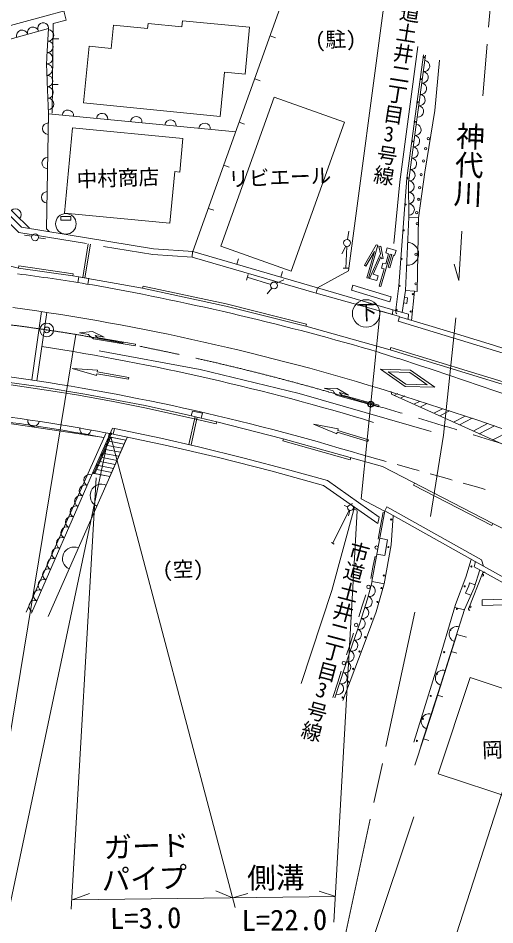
# Model space of a CAD drawing. Units: millimetres, scale not verified, with parts at other scales. Extents: x 40000 to 212862254, y 20000 to 40005403.
# Drawn here: x 361830 to 403491, y 259230 to 338409 of the extents above; entities that cross this region are included whole.
import ezdxf
from ezdxf.enums import TextEntityAlignment as Align

# ---------------------------------------------------------------- set-up
doc = ezdxf.new("R2010")
doc.units = ezdxf.units.MM
doc.header["$LTSCALE"] = 1000
doc.header["$PDMODE"] = 32
doc.header["$PDSIZE"] = 500
doc.linetypes.add('CHAIN', pattern=[18.5, 12, -1.5, 3.5, -1.5])
doc.linetypes.add('DASHED', pattern=[7.5, 6, -1.5])
for name, color, linetype, lineweight in [('M-BGD', 7, 'Continuous', 13), ('M-BMK', 2, 'CHAIN', 13), ('M-BMK-HTXT', 7, 'CHAIN', 13), ('M-BMK-SRVR', 3, 'Continuous', 13), ('M-STR-HTXT', 7, 'Continuous', 13), ('M-STR-STR1', 1, 'Continuous', 13), ('M-STR-STRC', 7, 'Continuous', 13)]:
    doc.layers.add(name, color=color, linetype=linetype, lineweight=lineweight)
doc.layers.add('M-OTRS', color=6, linetype='Continuous')
doc.styles.add('@ＭＳ ゴシック', font='')
doc.styles.add('ＭＳ ゴシック', font='')
doc.styles.get('@ＭＳ ゴシック').set_extended_font_data('@MS Gothic')
doc.styles.get('ＭＳ ゴシック').set_extended_font_data('MS Gothic')

msp = doc.modelspace()

# ---------------------------------------------------------------- linework, layer by layer
at = {"layer": 'M-BGD'}
for p, q in [((358460, 337046), (386109, 344542)), ((377111, 318029), (386323, 343780)), ((390703, 316329), (394362, 343850)), ((366033, 338243), (365821, 339055)), ((364891, 337942), (366040, 338245)), ((376206, 338164), (376128, 337658)), ((382039, 337609), (376206, 338164)), ((364475, 337516), (361145, 336570)), ((364351, 335025), (364475, 337516)), ((364796, 330097), (364891, 337942)), ((370155, 337800), (369951, 335755)), ((373150, 337501), (370155, 337800)), ((373195, 337951), (373150, 337501)), ((376128, 337658), (373195, 337951)), ((381674, 333523), (382039, 337609)), ((364875, 336613), (365375, 336607)), ((383849, 336865), (384320, 336696)), ((368032, 335947), (367538, 331003)), ((369951, 335755), (368032, 335947)), ((395200, 324121), (396771, 335943)), ((364313, 334267), (364351, 335025)), ((396455, 329416), (397261, 335218)), ((396639, 329323), (397429, 335176)), ((364332, 333798), (364313, 334267)), ((398256, 330355), (398661, 334753)), ((364369, 332861), (364332, 333798)), ((379475, 329811), (379864, 333704)), ((379864, 333704), (381674, 333523)), ((364425, 331454), (364369, 332861)), ((364827, 332614), (365327, 332608)), ((382502, 333099), (382973, 332930)), ((364481, 330048), (364425, 331454)), ((367538, 331003), (379475, 329811)), ((379545, 318498), (384193, 331522)), ((384193, 331522), (390348, 329326)), ((397360, 324963), (398256, 330355)), ((364481, 330048), (364324, 320024)), ((380849, 328478), (364481, 330048)), ((395794, 324447), (396455, 329416)), ((365884, 321387), (366588, 328833)), ((366588, 328833), (376230, 327908)), ((381155, 329332), (381625, 329164)), ((390348, 329326), (385699, 316301)), ((395935, 324065), (396639, 329323)), ((376230, 327908), (375948, 324972)), ((379807, 325566), (380278, 325398)), ((375511, 325014), (375078, 320505)), ((375948, 324972), (375511, 325014)), ((396811, 320972), (397360, 324963)), ((362819, 320056), (358228, 324546)), ((394648, 318739), (395200, 324121)), ((395102, 315036), (395794, 324447)), ((395959, 321037), (395935, 324065)), ((362130, 320170), (358353, 323830)), ((378460, 321800), (378931, 321631)), ((365568, 321090), (366432, 321093)), ((365570, 320766), (365568, 321090)), ((366434, 320769), (365570, 320766)), ((375078, 320505), (365884, 321387)), ((366432, 321093), (366434, 320769)), ((395682, 314612), (395970, 321040)), ((395959, 321037), (396811, 320972)), ((396814, 320992), (396706, 314532)), ((362130, 320170), (373654, 318264)), ((364324, 320024), (364532, 319780)), ((363022, 319356), (362400, 319454)), ((363621, 319223), (364227, 319130)), ((390606, 319074), (390724, 319794)), ((400613, 319817), (400343, 315496)), ((367955, 318700), (367472, 315754)), ((368152, 318668), (367669, 315721)), ((385699, 316301), (379545, 318498)), ((390455, 318502), (390112, 317824)), ((390564, 318476), (390477, 316556)), ((393129, 318616), (392096, 316832)), ((393273, 318574), (392445, 315691)), ((393273, 318574), (393129, 318616)), ((393513, 318505), (393365, 318478)), ((393365, 318478), (393485, 317837)), ((393513, 318505), (393718, 317406)), ((394090, 318340), (393965, 317907)), ((394858, 318119), (394090, 318340)), ((373654, 318264), (377112, 318032)), ((377073, 318041), (377041, 317535)), ((387862, 314386), (377042, 317529)), ((388001, 314867), (377111, 318029)), ((377113, 318033), (377117, 318032)), ((392958, 318021), (392226, 316757)), ((392301, 315733), (392958, 318021)), ((393485, 317837), (392541, 315664)), ((393534, 317574), (392867, 316038)), ((393570, 317379), (393534, 317574)), ((394350, 317797), (393538, 314968)), ((393950, 316949), (394206, 317838)), ((394206, 317838), (393965, 317907)), ((394177, 316650), (394494, 317756)), ((394638, 317714), (394321, 316609)), ((394494, 317756), (394350, 317797)), ((394734, 317687), (394638, 317714)), ((394734, 317687), (394858, 318119)), ((361864, 316573), (358924, 317287)), ((361864, 316573), (361897, 316771)), ((361897, 316771), (366639, 316080)), ((380948, 316915), (381088, 317395)), ((392226, 316757), (392096, 316832)), ((393718, 317406), (393570, 317379)), ((393586, 316586), (393710, 317018)), ((393710, 317018), (393950, 316949)), ((400343, 315496), (399938, 316914)), ((366610, 315893), (361864, 316573)), ((366639, 316080), (366610, 315893)), ((381927, 316011), (381789, 315538)), ((384790, 315799), (384929, 316279)), ((388001, 314867), (390703, 316329)), ((390236, 316561), (390674, 316565)), ((393290, 315917), (392867, 316038)), ((393826, 316517), (393394, 315010)), ((393826, 316517), (393586, 316586)), ((394321, 316609), (394177, 316650)), ((366610, 315893), (372705, 314830)), ((367126, 315810), (367045, 315317)), ((367126, 315810), (368014, 315665)), ((367933, 315171), (368014, 315665)), ((383905, 315143), (381856, 315775)), ((384413, 315268), (385042, 315552)), ((392445, 315691), (392301, 315733)), ((393166, 315484), (392541, 315664)), ((393290, 315917), (393166, 315484)), ((372743, 315012), (372704, 314816)), ((372704, 314816), (379973, 313254)), ((380019, 313449), (372743, 315012)), ((383999, 314835), (383581, 314329)), ((388001, 314867), (387862, 314386)), ((387862, 314386), (394538, 312531)), ((388001, 314867), (394580, 312948)), ((390960, 314660), (391091, 315091)), ((394302, 313644), (390960, 314660)), ((391091, 315091), (394433, 314074)), ((393538, 314968), (393394, 315010)), ((395102, 315036), (394844, 312929)), ((395682, 314612), (395403, 312710)), ((396475, 314570), (395682, 314612)), ((396211, 312018), (396475, 314570)), ((396475, 314570), (396706, 314532)), ((394433, 314074), (394302, 313644)), ((395604, 314037), (395857, 313997)), ((395857, 313997), (395788, 313502)), ((379973, 313254), (386964, 311506)), ((387019, 311698), (380019, 313449)), ((394580, 312948), (394538, 312531)), ((394584, 312944), (395932, 312545)), ((394844, 312929), (394834, 312870)), ((395788, 313502), (395531, 313549)), ((395146, 312335), (395032, 311952)), ((395932, 312545), (395902, 312110)), ((386964, 311506), (387019, 311698)), ((386964, 311506), (394340, 309446)), ((395032, 311952), (406021, 308585)), ((394340, 309446), (394401, 309650)), ((394401, 309650), (405658, 306194)), ((405598, 306003), (394340, 309446)), ((360430, 306668), (363858, 306208)), ((364689, 305872), (361185, 306375)), ((363858, 306208), (367674, 305580)), ((366924, 305506), (364689, 305872)), ((369985, 304954), (366924, 305506)), ((367674, 305580), (372935, 304572)), ((372895, 304376), (369985, 304954)), ((376462, 303599), (372895, 304376)), ((372935, 304572), (376730, 303742)), ((376954, 303691), (377063, 304102)), ((377063, 304102), (377928, 303901)), ((379141, 302970), (376462, 303599)), ((376730, 303742), (379188, 303164)), ((377296, 303609), (376758, 301177)), ((377490, 303563), (376953, 301134)), ((377928, 303901), (377830, 303484)), ((359474, 303243), (369333, 301781)), ((370067, 302598), (368342, 298681)), ((370546, 302504), (370067, 302598)), ((370149, 302072), (370244, 302563)), ((379141, 302970), (379189, 303164)), ((379188, 303164), (385003, 301681)), ((369517, 302195), (362548, 286535)), ((371364, 301796), (364467, 286147)), ((369961, 302109), (368452, 298682)), ((368543, 298642), (369937, 301808)), ((371255, 301551), (369736, 301847)), ((369937, 301808), (371245, 301553)), ((374307, 301723), (377596, 300975)), ((385009, 301680), (384954, 301488)), ((393661, 299264), (385003, 301681)), ((369628, 301104), (370936, 300849)), ((369783, 301456), (371091, 301201)), ((371245, 301553), (369851, 298387)), ((384954, 301488), (390860, 299839)), ((369318, 300401), (370626, 300146)), ((369473, 300753), (370781, 300498)), ((368853, 299345), (370161, 299090)), ((369008, 299697), (370316, 299442)), ((369163, 300049), (370471, 299794)), ((390860, 299839), (390908, 300032)), ((368342, 298681), (363000, 286443)), ((369851, 298387), (368342, 298681)), ((369851, 298387), (368543, 298642)), ((368698, 298993), (370006, 298739)), ((393661, 299264), (403322, 294271)), ((396374, 297636), (396466, 297814)), ((403231, 294093), (396374, 297636)), ((391216, 295704), (389233, 288441)), ((389335, 292553), (390765, 295436)), ((390642, 295744), (390312, 295863)), ((390700, 294945), (390830, 295414)), ((390963, 295892), (391009, 296058)), ((391108, 295571), (391437, 295447)), ((392752, 289209), (393863, 295384)), ((393863, 295384), (394049, 295729)), ((394049, 295729), (402311, 291103)), ((393371, 294827), (393261, 294268)), ((393743, 295281), (393481, 293893)), ((393743, 295281), (393481, 293893)), ((394436, 292422), (394615, 294950)), ((393481, 293893), (393295, 292911)), ((403322, 294271), (403231, 294093)), ((403322, 294271), (405311, 293243)), ((394121, 292861), (393432, 292985)), ((389206, 292626), (389461, 292483)), ((393822, 289008), (394436, 292422)), ((393873, 291483), (394121, 292861)), ((393017, 291437), (392831, 290454)), ((393184, 291607), (393873, 291483)), ((401409, 291149), (400960, 289583)), ((402311, 291103), (402489, 290545)), ((392831, 290454), (392646, 289472)), ((401205, 286881), (402418, 289926)), ((402184, 290219), (401669, 288665)), ((403432, 289524), (401693, 290492)), ((402418, 289926), (402432, 289953)), ((402432, 289953), (402449, 289975)), ((402449, 289975), (402473, 289995)), ((402473, 289995), (402498, 290009)), ((402498, 290009), (402528, 290018)), ((402528, 290018), (402557, 290022)), ((402557, 290022), (402588, 290017)), ((402588, 290017), (402613, 290010)), ((392358, 287707), (392758, 289212)), ((392758, 289212), (393822, 289008)), ((393822, 289008), (393130, 286562)), ((400960, 289583), (400061, 287211)), ((401284, 289093), (401201, 288844)), ((401758, 288935), (401284, 289093)), ((403432, 289524), (404479, 288941)), ((389233, 288441), (386568, 280312)), ((401669, 288665), (400846, 286768)), ((401201, 288844), (400925, 288208)), ((391709, 285669), (392358, 287707)), ((392216, 288036), (391908, 287085)), ((400925, 288208), (401384, 288009)), ((402380, 287625), (402392, 287125)), ((391908, 287085), (391601, 286133)), ((400061, 287211), (398339, 281381)), ((400846, 286768), (398809, 280341)), ((400842, 286753), (399978, 286931)), ((401194, 286829), (401198, 286856)), ((401197, 286798), (401194, 286829)), ((401206, 286769), (401197, 286798)), ((401198, 286856), (401205, 286881)), ((401218, 286746), (401206, 286769)), ((401239, 286719), (401218, 286746)), ((401265, 286699), (401239, 286719)), ((401289, 286686), (401265, 286699)), ((393130, 286562), (391889, 283290)), ((390801, 282984), (391709, 285669)), ((391140, 284706), (390832, 283754)), ((397975, 277684), (400153, 284581)), ((400153, 284581), (400998, 284364)), ((390832, 283754), (390525, 282803)), ((389516, 279043), (390801, 282984)), ((391889, 283290), (390204, 278836)), ((399685, 283099), (400162, 282948)), ((390063, 281375), (389756, 280424)), ((398339, 281381), (396404, 275190)), ((389756, 280424), (389322, 279080)), ((389756, 280424), (389322, 279080)), ((398809, 280341), (397030, 274839)), ((398548, 272413), (401323, 280822)), ((401323, 280822), (405624, 279402)), ((398480, 279285), (398957, 279134)), ((396492, 273174), (397975, 277684)), ((397250, 275479), (397725, 275323)), ((409951, 268650), (398548, 272413))]:
    msp.add_line(p, q, dxfattribs=at)
at = {"layer": 'M-BGD', "linetype": 'DASHED'}
for p, q in [((357987, 323488), (361895, 319702)), ((361896, 319702), (373596, 317767)), ((373596, 317767), (377041, 317535)), ((370244, 302563), (374307, 301723)), ((374669, 301132), (370149, 302072)), ((379342, 300040), (374669, 301132)), ((377596, 300975), (381575, 299995)), ((384029, 298837), (379342, 300040)), ((381575, 299995), (385567, 298940)), ((388512, 297601), (384029, 298837)), ((385567, 298940), (388858, 298022)), ((388858, 298022), (393371, 294827)), ((393261, 294268), (388512, 297601)), ((406915, 287734), (402380, 287625)), ((402392, 287125), (406842, 287232))]:
    msp.add_line(p, q, dxfattribs=at)
at = {"layer": 'M-BGD'}
for centre, radius in [((397283, 334987), 50), ((397027, 333090), 50), ((396734, 331059), 50), ((396499, 329340), 50), ((397680, 327889), 100), ((396272, 327645), 50), ((397454, 327003), 100), ((397255, 325945), 100), ((397051, 324746), 100), ((395847, 324440), 50), ((396927, 323603), 100), ((396844, 322589), 100), ((395690, 322136), 50), ((396652, 321427), 100), ((366003, 320443), 900), ((395522, 319877), 50), ((396699, 320468), 100), ((363310, 319272), 300), ((390577, 318776), 300), ((396609, 317793), 100), ((395332, 317396), 50), ((384194, 315063), 300), ((396590, 315208), 100), ((395156, 315030), 50), ((396314, 314307), 50), ((392236, 312621), 1200), ((394893, 312935), 50), ((396135, 312788), 50), ((390876, 295659), 249), ((394433, 294629), 50), ((394184, 292220), 50), ((401437, 290520), 50), ((402432, 289759), 75), ((393789, 289736), 50), ((393578, 288641), 50), ((400857, 288790), 50), ((393227, 287428), 50), ((400181, 286825), 50), ((401331, 286993), 75), ((392694, 285968), 50), ((392150, 284349), 50), ((399602, 284972), 50), ((391664, 283098), 50), ((399061, 283045), 50), ((391094, 281588), 50), ((398427, 281148), 50), ((390668, 280461), 50), ((390184, 279087), 50), ((397886, 279222), 50), ((397198, 277220), 50), ((396681, 275306), 50)]:
    msp.add_circle(centre, radius, dxfattribs=at)
for centre, radius, start, end in [((362178, 336863), 500, 15.86033, 195.86033), ((363140, 337137), 500, 15.86033, 195.86033), ((364016, 337531), 472, 344.39045, 213.17929), ((364445, 336905), 500, 267.146, 87.146), ((364395, 335906), 500, 267.146, 87.146), ((364345, 334908), 500, 267.14565, 87.14591), ((364295, 333909), 500, 45.51663, 87.14565), ((364328, 333909), 500, 349.5252, 45.51663), ((397301, 334231), 500, 262.30959, 82.30959), ((364367, 332910), 500, 272.27321, 92.27321), ((364328, 333909), 500, 272.27321, 349.5252), ((397168, 333240), 500, 262.30959, 82.30959), ((397034, 332249), 500, 262.30959, 82.30959), ((364407, 331910), 500, 272.27321, 92.27321), ((364447, 330911), 500, 272.27321, 92.27321), ((396900, 331258), 500, 262.30959, 82.30959), ((366182, 329885), 500, 354.52284, 174.52284), ((396766, 330267), 500, 262.30959, 82.30959), ((369168, 329598), 500, 354.52284, 174.52284), ((372155, 329312), 500, 354.52284, 174.52284), ((375141, 329026), 500, 354.52284, 174.52284), ((364461, 328757), 500, 89.10362, 269.10362), ((378127, 328739), 500, 354.52284, 174.52284), ((396550, 328662), 500, 262.38015, 82.38015), ((396418, 327671), 500, 262.38015, 82.38015), ((396285, 326680), 500, 262.38015, 82.38015), ((364414, 325757), 500, 89.10362, 269.10362), ((396152, 325689), 500, 262.38015, 82.38015), ((396020, 324697), 500, 262.38015, 82.38015), ((395939, 323703), 500, 270.31986, 88.35683), ((364367, 322758), 500, 89.10362, 269.10362), ((395946, 322703), 500, 270.45414, 90.45414), ((361596, 321252), 500, 315.6371, 135.6371), ((395954, 321703), 500, 270.45414, 90.45414), ((395826, 317826), 1000, 267.4317, 87.4317), ((395134, 312814), 304, 169.27236, 224.54525), ((340349, 147791), 157141, 80.76536, 91.28125), ((363174, 303266), 500, 171.64795, 351.64795), ((340568, 150647), 153847, 79.22376, 82.66226), ((336812, 129324), 175937, 79.17708, 80.59349), ((367710, 302527), 500, 169.88528, 349.88528), ((369961, 302109), 50, 162.08431, 342.08431), ((369961, 302109), 50, 342.08431, 162.08431), ((369558, 301194), 50, 162.08431, 342.08431), ((369558, 301194), 50, 342.08431, 162.08431), ((369155, 300279), 50, 162.08431, 342.08431), ((369155, 300279), 50, 342.08431, 162.08431), ((368752, 299364), 50, 162.08431, 342.08431), ((368752, 299364), 50, 342.08431, 162.08431), ((368071, 298061), 500, 66.41816, 246.41816), ((368452, 298682), 50, 162.08431, 342.08431), ((368452, 298682), 50, 342.08431, 162.08431), ((369125, 296717), 1000, 66.21539, 246.21539), ((367671, 297145), 500, 66.41816, 246.41816), ((367271, 296228), 500, 66.41816, 246.41816), ((366871, 295312), 500, 66.41816, 246.41816), ((366471, 294395), 500, 66.41816, 246.41816), ((366071, 293479), 500, 66.41816, 246.41816), ((365671, 292562), 500, 66.41816, 246.41816), ((366705, 291226), 1000, 66.21539, 246.21539), ((393156, 292174), 150, 0, 180), ((393156, 292174), 150, 180, 0), ((365271, 291646), 500, 66.41816, 246.41816), ((364871, 290729), 500, 66.41816, 246.41816), ((279951, 314690), 124123, 348.75844, 348.97001), ((364471, 289813), 500, 66.41816, 246.41816), ((364071, 288896), 500, 66.41816, 246.41816), ((363671, 287980), 500, 66.41816, 246.41816), ((392446, 288750), 150, 0, 180), ((392446, 288750), 150, 180, 0), ((392543, 288402), 500, 255.12056, 75.12056), ((363271, 287063), 500, 66.41816, 246.41816), ((392273, 287440), 500, 252.32915, 73.58056), ((391970, 286487), 500, 252.34445, 72.34445), ((391664, 285535), 500, 251.2982, 72.04894), ((391343, 284587), 500, 251.29949, 71.29949), ((391370, 285420), 150, 0, 180), ((391370, 285420), 150, 180, 0), ((400163, 284612), 667, 72.41431, 252.41431), ((391023, 283640), 500, 251.29949, 71.29949), ((390705, 282692), 500, 251.94924, 71.70012), ((390294, 282089), 150, 0, 180), ((390294, 282089), 150, 180, 0), ((390396, 281741), 500, 251.95013, 71.95013), ((390086, 280790), 500, 251.95013, 71.95013), ((398954, 280799), 667, 72.41407, 252.32203), ((389776, 279840), 500, 251.95013, 71.95013), ((397726, 276992), 667, 72.08431, 252.08431)]:
    msp.add_arc(centre, radius, start, end, dxfattribs=at)
at = {"layer": 'M-BMK'}
for centre, radius, start, end in [((341002, 153813), 159092, 80.64104, 87.35373), ((331496, 103846), 209943, 74.10476, 80.29871), ((221959, -279894), 609010, 71.71531, 74.08117)]:
    msp.add_arc(centre, radius, start, end, dxfattribs=at)
at = {"layer": 'M-BMK-HTXT'}
for p, q in [((404341, 354576), (402451, 331623)), ((399008, 301987), (400088, 312248)), ((368899, 309346), (377743, 307725)), ((377743, 307725), (386384, 305633)), ((386384, 305633), (399008, 301987)), ((399008, 301987), (397860, 294899)), ((396510, 286528), (390029, 256555))]:
    msp.add_line(p, q, dxfattribs=at)
at = {"layer": 'M-BMK-SRVR'}
msp.add_circle((364331, 311185), 600, dxfattribs=at)
msp.add_point((364331, 311185), dxfattribs=at)
at = {"layer": 'M-OTRS'}
msp.add_point((392646, 304708), dxfattribs=at)
at = {"layer": 'M-STR-HTXT'}
for p, q in [((366872, 310776), (358752, 261447)), ((369783, 302098), (360332, 257206)), ((369918, 301845), (380787, 260733)), ((368636, 298267), (366476, 260598)), ((413033, 298378), (397654, 250809)), ((391455, 295374), (389430, 259460)), ((396406, 268656), (392909, 258227)), ((380562, 261586), (379101, 262194)), ((389556, 261700), (388147, 262160)), ((366543, 261408), (368064, 261958)), ((366543, 261408), (389556, 261700)), ((380562, 261586), (381903, 261958))]:
    msp.add_line(p, q, dxfattribs=at)
at = {"layer": 'M-STR-STR1'}
for p, q in [((393465, 312835), (391813, 296443)), ((395152, 312357), (393465, 312835)), ((395146, 312335), (397711, 311572)), ((397711, 311572), (400518, 310726)), ((400518, 310726), (403374, 309838)), ((403374, 309838), (406098, 308980)), ((391813, 296443), (393839, 295354)), ((402489, 290545), (393863, 295384)), ((404526, 289410), (402489, 290545))]:
    msp.add_line(p, q, dxfattribs=at)
at = {"layer": 'M-STR-STRC'}
for p, q in [((368318, 315107), (367813, 315192)), ((368824, 315021), (368318, 315107)), ((363883, 312780), (363027, 306813)), ((363472, 306746), (364328, 312712)), ((367189, 310929), (368323, 311042)), ((367978, 310796), (367189, 310929)), ((368323, 311042), (369358, 310563)), ((372068, 309800), (368421, 310417)), ((369358, 310563), (368569, 310696)), ((368840, 310498), (372093, 309948)), ((372093, 309948), (372068, 309800)), ((395018, 308701), (393392, 309223)), ((366562, 307801), (368768, 307656)), ((368693, 307213), (366562, 307801)), ((368718, 307361), (368693, 307213)), ((371479, 306894), (368718, 307361)), ((368768, 307656), (368743, 307509)), ((368743, 307509), (371504, 307042)), ((395638, 306253), (393505, 307757)), ((393505, 307757), (396114, 307675)), ((394165, 307536), (396048, 307477)), ((395704, 306451), (394165, 307536)), ((396048, 307477), (396724, 307000)), ((396114, 307675), (398246, 306171)), ((371504, 307042), (371479, 306894)), ((397587, 306391), (395704, 306451)), ((396724, 307000), (397587, 306391)), ((388576, 306082), (389716, 306078)), ((388576, 306082), (389347, 305869)), ((389716, 306078), (390697, 305496)), ((390697, 305496), (389926, 305709)), ((394433, 305818), (394451, 305576)), ((402006, 303301), (394444, 305746)), ((398246, 306171), (395638, 306253)), ((389749, 305447), (393315, 304461)), ((393355, 304605), (390175, 305485)), ((394451, 305576), (412694, 297348)), ((394702, 305463), (395015, 305625)), ((395238, 305221), (395626, 305422)), ((396918, 304946), (396420, 304688)), ((393315, 304461), (393355, 304605)), ((396955, 304446), (397536, 304746)), ((398147, 303909), (398908, 304303)), ((398683, 303667), (399526, 304103)), ((400886, 303663), (399865, 303134)), ((400400, 302893), (401510, 303466)), ((413390, 299340), (402006, 303301)), ((389671, 302112), (387630, 302963)), ((387630, 302963), (389801, 302542)), ((389801, 302542), (389758, 302399)), ((402851, 303007), (401592, 302355)), ((402128, 302114), (403452, 302798)), ((389714, 302255), (389671, 302112)), ((392394, 301445), (389714, 302255)), ((389758, 302399), (392438, 301589)), ((404793, 302331), (403318, 301577)), ((392438, 301589), (392394, 301445)), ((391813, 300306), (393998, 299681)), ((396259, 299061), (394958, 299422)), ((396737, 298929), (396259, 299061)), ((396885, 298887), (396737, 298929)), ((399124, 298258), (397848, 298619)), ((399602, 298122), (399124, 298258)), ((399772, 298074), (399602, 298122)), ((401990, 297438), (400733, 297800)), ((402468, 297299), (401990, 297438)), ((402655, 297245), (402468, 297299))]:
    msp.add_line(p, q, dxfattribs=at)
for centre, radius, start, end in [((340867, 152771), 164641, 80.58021, 82.70159), ((327911, 86716), 231941, 73.59892, 79.8403), ((333070, 108984), 206112, 72.67645, 82.11054), ((368821, 311333), 1000, 212.49357, 246.3949), ((368982, 310977), 500, 214.24552, 253.44044), ((331409, 100744), 211504, 73.09872, 81.16248), ((91686, -613282), 970605, 71.10691, 71.78948), ((332759, 106311), 202774, 73.06936, 82.1354), ((390150, 306231), 881, 204.25429, 242.91215), ((390365, 305947), 500, 208.38442, 247.57939)]:
    msp.add_arc(centre, radius, start, end, dxfattribs=at)

# ---------------------------------------------------------------- texts
at = {"layer": 'M-BGD'}
for s, height, rotation, style, p in [('市道土井二丁目\u3000号線', 1320, 260.93, '@ＭＳ ゴシック', (395435, 341727)), ('(駐)', 1320, 2.084, 'ＭＳ ゴシック', (387821, 335432)), ('3', 1319, 353.725, 'ＭＳ ゴシック', (393674, 327296)), ('神代川', 1833, 267.469, '@ＭＳ ゴシック', (399927, 329415)), ('中村商店', 1320, 2.083, 'ＭＳ ゴシック', (366987, 323264)), ('リビエール', 1320, 2.083, 'ＭＳ ゴシック', (380232, 323297)), ('下', 1319, 2.084, 'ＭＳ ゴシック', (391446, 311651)), ('市道土井二丁目\u3000号線', 1320, 255.165, '@ＭＳ ゴシック', (390833, 292930)), ('(空)', 1320, 2.084, 'ＭＳ ゴシック', (374486, 289171)), ('3', 1319, 341.939, 'ＭＳ ゴシック', (387599, 278871)), ('岡田ビル', 1320, 2.084, 'ＭＳ ゴシック', (402415, 273430))]:
    msp.add_text(s, height=height, rotation=rotation, dxfattribs=dict(at, style=style)).set_placement(p, align=Align.BOTTOM_LEFT)
at = {"layer": 'M-STR-HTXT', "style": 'ＭＳ ゴシック'}
for s, rotation, p in [('ガード', 2.218, (369357, 264496)), ('パイプ', 2.218, (369179, 261666)), ('側溝', 0.704, (381866, 261847)), ('L=3.0', 1.024, (369887, 258304)), ('L=22.0', 0.704, (381374, 258143))]:
    msp.add_text(s, height=1833, rotation=rotation, dxfattribs=at).set_placement(p, align=Align.BOTTOM_LEFT)

doc.saveas('drawing.dxf')
